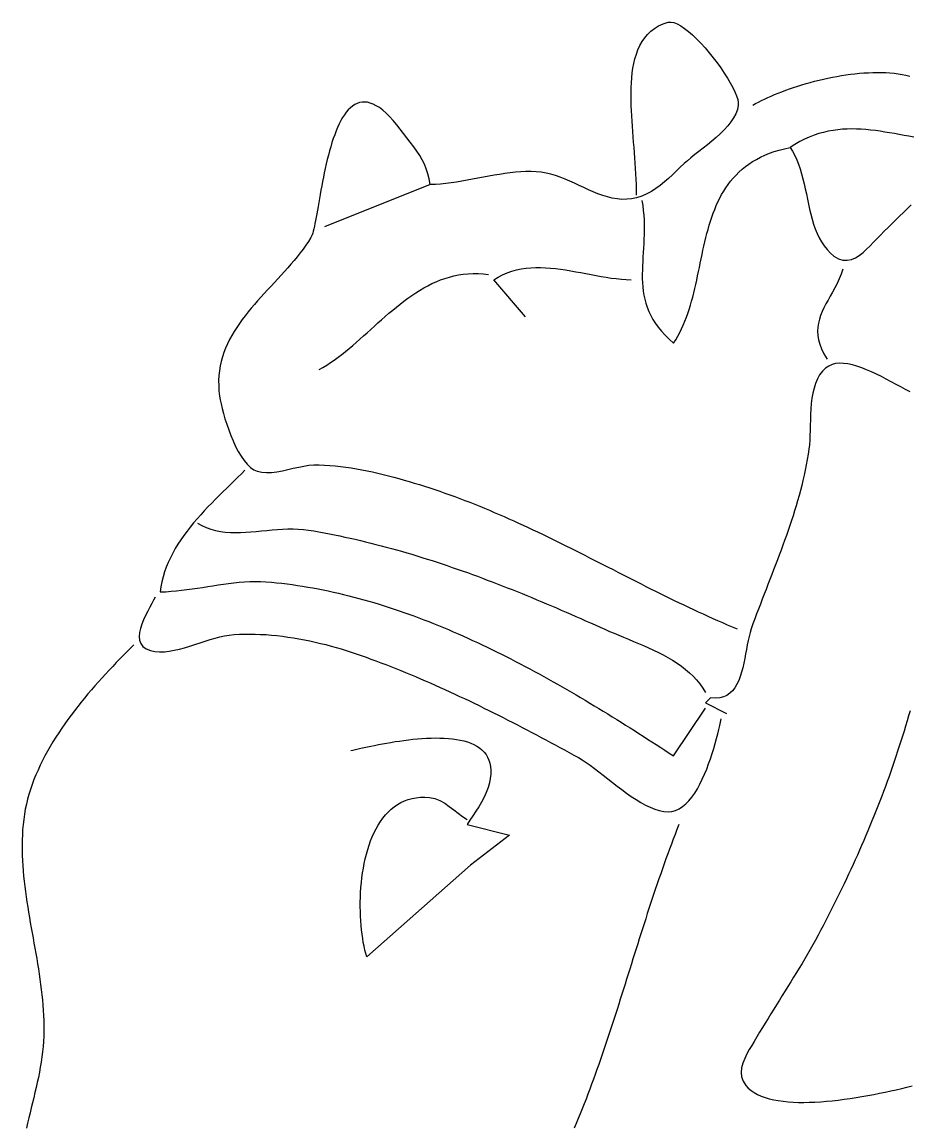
# Model space of a CAD drawing. Header units: millimetres. Extents: x 46 to 1464, y 30 to 1506.
# Drawn here: x 187.9 to 355.5, y 1015.2 to 1223.7 of the extents above; entities that cross this region are included whole.
import ezdxf

# ---------------------------------------------------------------- set-up
doc = ezdxf.new("R2010")
doc.units = ezdxf.units.MM
doc.layers.add('0_0_0', color=3, linetype='Continuous')

msp = doc.modelspace()

# ---------------------------------------------------------------- linework, layer by layer
at = {"layer": '0_0_0'}
for points in [[(304, 1191), (303.9917, 1192.0117), (303.9683, 1193.0196), (303.9314, 1194.0241), (303.8829, 1195.0258), (303.8245, 1196.0251), (303.758, 1197.0225), (303.6852, 1198.0185), (303.6078, 1199.0135), (303.5277, 1200.0082), (303.4466, 1201.0029), (303.3663, 1201.9982), (303.2886, 1202.9945), (303.2152, 1203.9923), (303.1481, 1204.9922), (303.0888, 1205.9946), (303.0393, 1207), (303.0067, 1207.8077), (302.9807, 1208.6489), (302.9652, 1209.5178), (302.9643, 1210.4086), (302.9819, 1211.3156), (303.022, 1212.2331), (303.0885, 1213.1553), (303.1854, 1214.0765), (303.3166, 1214.991), (303.4863, 1215.8929), (303.6982, 1216.7767), (303.9564, 1217.6364), (304.2649, 1218.4665), (304.6276, 1219.2612), (305.0484, 1220.0146), (305.5315, 1220.7212), (306.0807, 1221.3751), (306.6999, 1221.9706), (307.3933, 1222.502), (308.1647, 1222.9636), (309.0181, 1223.3495), (309.9575, 1223.6542), (310.4635, 1223.7008), (311.0343, 1223.5977), (311.6616, 1223.3568), (312.337, 1222.9901), (313.0522, 1222.5096), (313.7988, 1221.9271), (314.5686, 1221.2546), (315.3531, 1220.5041), (316.1442, 1219.6874), (316.9333, 1218.8166), (317.7122, 1217.9036), (318.4726, 1216.9603), (319.2061, 1215.9986), (319.9044, 1215.0305), (320.5592, 1214.068), (321.1621, 1213.123), (321.7048, 1212.2074), (322.1789, 1211.3332), (322.5762, 1210.5123), (322.8882, 1209.7566), (323.1068, 1209.0782), (323.2234, 1208.4889), (323.2299, 1208.0007), (323.0616, 1207.1836), (322.7621, 1206.3799), (322.3459, 1205.5901), (321.8277, 1204.8152), (321.2223, 1204.056), (320.5442, 1203.3131), (319.8082, 1202.5876), (319.029, 1201.88), (318.2213, 1201.1913), (317.3996, 1200.5221), (316.5787, 1199.8735), (315.7733, 1199.246), (314.998, 1198.6406), (314.2676, 1198.0579), (313.5967, 1197.4989), (313, 1196.9644), (312.2694, 1196.2671), (311.5365, 1195.5586), (310.796, 1194.8496), (310.043, 1194.1512), (309.2725, 1193.4745), (308.4794, 1192.8304), (307.6587, 1192.23), (306.8055, 1191.6841), (305.9146, 1191.204), (304.9811, 1190.8004), (304, 1190.4846), (303.0653, 1190.2884), (302.1384, 1190.1944), (301.2186, 1190.1932), (300.3052, 1190.2754), (299.3974, 1190.4316), (298.4947, 1190.6525), (297.5963, 1190.9287), (296.7015, 1191.2509), (295.8097, 1191.6097), (294.9201, 1191.9958), (294.0322, 1192.3998), (293.1452, 1192.8123), (292.2584, 1193.2241), (291.3712, 1193.6256), (290.4828, 1194.0077), (289.5926, 1194.3608), (288.6999, 1194.6758), (287.804, 1194.9431), (286.9043, 1195.1535), (286, 1195.2977), (285.0416, 1195.3857), (284.0729, 1195.426), (283.095, 1195.4231), (282.1087, 1195.3813), (281.1151, 1195.3051), (280.115, 1195.1989), (279.1095, 1195.0671), (278.0995, 1194.914), (277.086, 1194.7441), (276.07, 1194.5619), (275.0523, 1194.3716), (274.034, 1194.1778), (273.0161, 1193.9848), (271.9994, 1193.7971), (270.985, 1193.619), (269.9738, 1193.4549), (268.9668, 1193.3094), (267.965, 1193.1867), (266.9692, 1193.0913), (265.9806, 1193.0276), (265, 1193), (264.8053, 1194.0548), (264.558, 1195.0327), (264.2568, 1195.949), (263.9002, 1196.8186), (263.4871, 1197.657), (263.0159, 1198.4791), (262.4855, 1199.3002), (261.8945, 1200.1354), (261.2415, 1201), (260.6158, 1201.8191), (259.9884, 1202.6492), (259.3529, 1203.4786), (258.703, 1204.2958), (258.0324, 1205.0891), (257.3348, 1205.8471), (256.6688, 1206.4982), (256.0257, 1207.0549), (255.405, 1207.5201), (254.8061, 1207.8971), (254.2287, 1208.1888), (253.6722, 1208.3984), (253.1362, 1208.5291), (252.6202, 1208.5838), (252.1237, 1208.5658), (251.6463, 1208.4781), (251.1874, 1208.3238), (250.7466, 1208.106), (250.3234, 1207.8279), (249.9173, 1207.4925), (249.5279, 1207.103), (249.1546, 1206.6624), (248.7971, 1206.1739), (248.4548, 1205.6405), (248.1272, 1205.0654), (247.8139, 1204.4517), (247.5144, 1203.8025), (247.2282, 1203.1208), (246.9549, 1202.4099), (246.6939, 1201.6727), (246.4449, 1200.9124), (246.2072, 1200.1322), (245.9805, 1199.335), (245.7642, 1198.5241), (245.5579, 1197.7025), (245.3611, 1196.8733), (245.1734, 1196.0396), (244.9942, 1195.2046), (244.8231, 1194.3713), (244.6596, 1193.5429), (244.5032, 1192.7224), (244.3534, 1191.913), (244.2099, 1191.1177), (244.072, 1190.3397), (243.9393, 1189.5821), (243.8114, 1188.848), (243.6878, 1188.1404), (243.5679, 1187.4625), (243.4514, 1186.8175), (243.3377, 1186.2083), (243.2263, 1185.6381), (243.1168, 1185.1101), (243.0088, 1184.6272), (242.9016, 1184.1927), (242.7949, 1183.8096), (242.6882, 1183.4811), (242.581, 1183.2101), (242.4729, 1183), (241.9994, 1182.2505), (241.4998, 1181.5113), (240.9763, 1180.7816), (240.4311, 1180.0604), (239.8664, 1179.3467), (239.2846, 1178.6397), (238.6878, 1177.9384), (238.0784, 1177.2419), (237.4586, 1176.5492), (236.8307, 1175.8596), (236.1968, 1175.1719), (235.5593, 1174.4854), (234.9204, 1173.7991), (234.2824, 1173.112), (233.6475, 1172.4233), (233.0179, 1171.732), (232.396, 1171.0373), (231.784, 1170.338), (231.1842, 1169.6335), (230.5987, 1168.9227), (230.0299, 1168.2047), (229.48, 1167.4785), (228.9512, 1166.7434), (228.4459, 1165.9983), (227.9663, 1165.2423), (227.5145, 1164.4745), (227.093, 1163.694), (226.7039, 1162.8999), (226.3495, 1162.0912), (226.0321, 1161.267), (225.7538, 1160.4263), (225.517, 1159.5684), (225.3239, 1158.6922), (225.1768, 1157.7968), (225.0779, 1156.8813), (225.0295, 1155.9448), (225.0339, 1154.9864), (225.0932, 1154.0051), (225.2098, 1153), (225.322, 1152.3261), (225.4813, 1151.544), (225.686, 1150.6713), (225.9343, 1149.7254), (226.2242, 1148.7241), (226.5541, 1147.685), (226.9221, 1146.6255), (227.3264, 1145.5634), (227.7652, 1144.5162), (228.2368, 1143.5016), (228.7393, 1142.537), (229.2708, 1141.6402), (229.8297, 1140.8287), (230.4141, 1140.1201), (231.0222, 1139.532), (231.6522, 1139.082), (232.3024, 1138.7878), (233.1589, 1138.5976), (234.0757, 1138.5367), (235.0406, 1138.5818), (236.041, 1138.7099), (237.0647, 1138.8976), (238.0991, 1139.1219), (239.132, 1139.3596), (240.1509, 1139.5876), (241.1435, 1139.7826), (242.0973, 1139.9216), (243, 1139.9814), (244.0072, 1139.981), (245.0171, 1139.9524), (246.0288, 1139.8969), (247.0419, 1139.816), (248.0558, 1139.7113), (249.0698, 1139.5842), (250.0835, 1139.4361), (251.0961, 1139.2685), (252.1071, 1139.083), (253.1159, 1138.8809), (254.122, 1138.6638), (255.1247, 1138.4331), (256.1234, 1138.1902), (257.1176, 1137.9368), (258.1067, 1137.6742), (259.0901, 1137.4039), (260.0671, 1137.1273), (261.0373, 1136.8461), (262, 1136.5616), (262.974, 1136.2667), (263.9436, 1135.9642), (264.909, 1135.6541), (265.8702, 1135.3366), (266.8273, 1135.0121), (267.7805, 1134.6805), (268.7299, 1134.3423), (269.6756, 1133.9974), (270.6177, 1133.6462), (271.5563, 1133.2888), (272.4916, 1132.9255), (273.4235, 1132.5563), (274.3524, 1132.1816), (275.2782, 1131.8014), (276.2011, 1131.4161), (277.1213, 1131.0257), (278.0387, 1130.6305), (278.9535, 1130.2307), (279.8659, 1129.8264), (280.776, 1129.4179), (281.6838, 1129.0054), (282.5896, 1128.589), (283.4933, 1128.1689), (284.3951, 1127.7454), (285.2951, 1127.3186), (286.1935, 1126.8887), (287.0904, 1126.456), (287.9858, 1126.0205), (288.8799, 1125.5826), (289.7727, 1125.1423), (290.6645, 1124.6999), (291.5553, 1124.2556), (292.4453, 1123.8096), (293.3345, 1123.3621), (294.223, 1122.9132), (295.111, 1122.4632), (295.9987, 1122.0122), (296.886, 1121.5604), (297.7731, 1121.1081), (298.6602, 1120.6554), (299.5473, 1120.2026), (300.4345, 1119.7497), (301.3221, 1119.2971), (302.21, 1118.8449), (303.0984, 1118.3933), (303.9875, 1117.9424), (304.8772, 1117.4926), (305.7678, 1117.0439), (306.6594, 1116.5966), (307.552, 1116.1508), (308.4458, 1115.7068), (309.3409, 1115.2648), (310.2374, 1114.8249), (311.1354, 1114.3874), (312.0351, 1113.9523), (312.9365, 1113.52), (313.8398, 1113.0907), (314.745, 1112.6644), (315.6523, 1112.2414), (316.5619, 1111.822), (317.4738, 1111.4062), (318.388, 1110.9943), (319.3049, 1110.5865), (320.2244, 1110.183), (321.1466, 1109.7839), (322.0718, 1109.3895), (323, 1109)], [(326, 1208), (326.5, 1208.2828), (327.0297, 1208.5669), (327.5878, 1208.8517), (328.173, 1209.1365), (328.7839, 1209.4204), (329.4194, 1209.7028), (330.078, 1209.9831), (330.7584, 1210.2603), (331.4595, 1210.534), (332.1798, 1210.8032), (332.9181, 1211.0674), (333.6731, 1211.3257), (334.4435, 1211.5775), (335.2279, 1211.8221), (336.0252, 1212.0588), (336.8339, 1212.2867), (337.6529, 1212.5053), (338.4807, 1212.7137), (339.3161, 1212.9114), (340.1578, 1213.0975), (341.0045, 1213.2713), (341.855, 1213.4322), (342.7078, 1213.5794), (343.5617, 1213.7121), (344.4154, 1213.8298), (345.2676, 1213.9316), (346.1171, 1214.0168), (346.9624, 1214.0848), (347.8024, 1214.1348), (348.6357, 1214.166), (349.461, 1214.1779), (350.277, 1214.1696), (351.0824, 1214.1404), (351.8759, 1214.0897), (352.6563, 1214.0167), (353.4222, 1213.9206), (354.1723, 1213.8009), (354.9053, 1213.6567), (355.6199, 1213.4873)], [(356.3832, 1201.9491), (355.4609, 1202.1151), (354.5437, 1202.2829), (353.6314, 1202.4498), (352.7235, 1202.6132), (351.8195, 1202.7705), (350.919, 1202.919), (350.0216, 1203.0562), (349.1269, 1203.1793), (348.2345, 1203.2858), (347.3439, 1203.373), (346.4547, 1203.4383), (345.5665, 1203.479), (344.6789, 1203.4926), (343.7914, 1203.4764), (342.9037, 1203.4277), (342.0152, 1203.344), (341.1257, 1203.2226), (340.2346, 1203.0609), (339.3416, 1202.8562), (338.4461, 1202.6059), (337.5479, 1202.3075), (336.6465, 1201.9582), (335.7414, 1201.5554), (334.8322, 1201.0965), (333.9185, 1200.5789), (333, 1200), (333.4801, 1199.2688), (333.9069, 1198.4926), (334.2861, 1197.676), (334.6233, 1196.8236), (334.9243, 1195.9401), (335.1947, 1195.0302), (335.4402, 1194.0986), (335.6665, 1193.15), (335.8792, 1192.189), (336.0841, 1191.2202), (336.2867, 1190.2484), (336.4928, 1189.2783), (336.708, 1188.3145), (336.938, 1187.3616), (337.1886, 1186.4245), (337.4653, 1185.5076), (337.7739, 1184.6158), (338.12, 1183.7537), (338.5093, 1182.9259), (338.9474, 1182.1372), (339.4401, 1181.3921), (339.9931, 1180.6954), (340.6119, 1180.0518), (341.3024, 1179.466), (342.1527, 1178.9517), (342.9857, 1178.6962), (343.7987, 1178.6667), (344.5892, 1178.8303), (345.3546, 1179.154), (346.0923, 1179.6049), (346.7997, 1180.1503), (347.4742, 1180.7572), (348.1134, 1181.3927), (348.7145, 1182.0239), (349.3957, 1182.739), (350.0908, 1183.4521), (350.798, 1184.1639), (351.5152, 1184.875), (352.2405, 1185.5861), (352.9721, 1186.298), (353.7079, 1187.0111), (354.446, 1187.7263), (355.1846, 1188.4443), (355.9217, 1189.1656)], [(305, 1190), (305.1557, 1189.0439), (305.2735, 1188.1009), (305.3572, 1187.1704), (305.4105, 1186.2521), (305.4374, 1185.3454), (305.4416, 1184.45), (305.427, 1183.5655), (305.3975, 1182.6915), (305.3567, 1181.8274), (305.3087, 1180.9729), (305.2572, 1180.1277), (305.206, 1179.2911), (305.159, 1178.4629), (305.1201, 1177.6427), (305.0929, 1176.8299), (305.0815, 1176.0241), (305.0896, 1175.2251), (305.121, 1174.4322), (305.1796, 1173.6452), (305.2692, 1172.8635), (305.3936, 1172.0868), (305.5568, 1171.3146), (305.7624, 1170.5466), (306.0144, 1169.7822), (306.3165, 1169.0212), (306.6727, 1168.263), (307.0867, 1167.5072), (307.5624, 1166.7534), (308.1035, 1166.0012), (308.7141, 1165.2502), (309.3977, 1164.4999), (310.1584, 1163.75), (311, 1163), (311.4142, 1163.6556), (311.8032, 1164.3272), (312.1683, 1165.014), (312.511, 1165.7149), (312.8325, 1166.4292), (313.1342, 1167.156), (313.4174, 1167.8943), (313.6836, 1168.6434), (313.9341, 1169.4022), (314.1703, 1170.1701), (314.3934, 1170.946), (314.6049, 1171.7291), (314.8061, 1172.5186), (314.9984, 1173.3135), (315.1831, 1174.113), (315.3616, 1174.9161), (315.5353, 1175.7221), (315.7054, 1176.53), (315.8734, 1177.339), (316.0407, 1178.1482), (316.2085, 1178.9567), (316.3783, 1179.7636), (316.5514, 1180.568), (316.7291, 1181.3691), (316.9128, 1182.1661), (317.1039, 1182.9579), (317.3038, 1183.7438), (317.5137, 1184.5229), (317.735, 1185.2942), (317.9692, 1186.057), (318.2175, 1186.8103), (318.4814, 1187.5532), (318.7621, 1188.2849), (319.0611, 1189.0045), (319.3796, 1189.7112), (319.7191, 1190.404), (320.0809, 1191.0821), (320.4664, 1191.7445), (320.8769, 1192.3905), (321.3138, 1193.0191), (321.7784, 1193.6295), (322.2721, 1194.2208), (322.7963, 1194.792), (323.3523, 1195.3424), (323.9414, 1195.8711), (324.5651, 1196.3771), (325.2247, 1196.8596), (325.9215, 1197.3178), (326.657, 1197.7507), (327.4324, 1198.1574), (328.2491, 1198.5371), (329.1085, 1198.889), (330.0119, 1199.2121), (330.9607, 1199.5055), (331.9563, 1199.7684), (333, 1200)], [(265, 1193), (245, 1185)], [(244, 1158), (244.7322, 1158.417), (245.4562, 1158.8615), (246.1728, 1159.3314), (246.8827, 1159.8246), (247.5865, 1160.3393), (248.2851, 1160.8733), (248.9791, 1161.4247), (249.6693, 1161.9913), (250.3564, 1162.5714), (251.041, 1163.1627), (251.724, 1163.7633), (252.4061, 1164.3712), (253.0879, 1164.9843), (253.7701, 1165.6007), (254.4536, 1166.2184), (255.139, 1166.8352), (255.8271, 1167.4493), (256.5186, 1168.0585), (257.2141, 1168.6609), (257.9144, 1169.2545), (258.6203, 1169.8372), (259.3325, 1170.4071), (260.0516, 1170.9621), (260.7784, 1171.5002), (261.5136, 1172.0193), (262.258, 1172.5176), (263.0123, 1172.9929), (263.7771, 1173.4432), (264.5532, 1173.8666), (265.3414, 1174.261), (266.1423, 1174.6244), (266.9567, 1174.9548), (267.7852, 1175.2502), (268.6287, 1175.5085), (269.4878, 1175.7278), (270.3633, 1175.906), (271.2559, 1176.0411), (272.1662, 1176.1311), (273.0951, 1176.174), (274.0432, 1176.1678), (275.0112, 1176.1105), (276, 1176)], [(283, 1168), (277, 1175), (277.8375, 1175.5084), (278.688, 1175.9442), (279.5507, 1176.3115), (280.4249, 1176.6142), (281.3099, 1176.8564), (282.205, 1177.0422), (283.1094, 1177.1755), (284.0225, 1177.2603), (284.9435, 1177.3008), (285.8718, 1177.301), (286.8065, 1177.2648), (287.747, 1177.1964), (288.6926, 1177.0996), (289.6426, 1176.9787), (290.5962, 1176.8376), (291.5528, 1176.6803), (292.5115, 1176.5109), (293.4718, 1176.3334), (294.4328, 1176.1518), (295.394, 1175.9702), (296.3545, 1175.7926), (297.3136, 1175.623), (298.2707, 1175.4655), (299.2249, 1175.3241), (300.1757, 1175.2028), (301.1223, 1175.1056), (302.0639, 1175.0367), (303, 1175)], [(343, 1177), (342.6551, 1176.0574), (342.2774, 1175.1587), (341.8753, 1174.2989), (341.457, 1173.4733), (341.0311, 1172.677), (340.6058, 1171.9052), (340.1895, 1171.1532), (339.7907, 1170.4161), (339.4176, 1169.6891), (339.0787, 1168.9674), (338.7823, 1168.2461), (338.5368, 1167.5205), (338.3506, 1166.7857), (338.2321, 1166.0369), (338.1895, 1165.2694), (338.2314, 1164.4782), (338.3661, 1163.6587), (338.6019, 1162.8059), (338.9472, 1161.915), (339.4104, 1160.9813), (340, 1160)], [(355.6817, 1153.8032), (354.8259, 1154.2561), (353.9443, 1154.7309), (353.0416, 1155.2195), (352.1228, 1155.7138), (351.1928, 1156.2056), (350.2565, 1156.6869), (349.3187, 1157.1495), (348.3843, 1157.5854), (347.4582, 1157.9863), (346.5453, 1158.3443), (345.6504, 1158.6512), (344.7785, 1158.8988), (343.9345, 1159.0791), (343.1231, 1159.1839), (342.3493, 1159.2052), (341.6179, 1159.1348), (340.934, 1158.9646), (340.3022, 1158.6865), (339.7276, 1158.2924), (339.1157, 1157.692), (338.5986, 1157.0035), (338.168, 1156.237), (337.8154, 1155.4028), (337.5327, 1154.5108), (337.3116, 1153.5713), (337.1438, 1152.5944), (337.0209, 1151.5903), (336.9347, 1150.5691), (336.877, 1149.5408), (336.8393, 1148.5158), (336.8135, 1147.504), (336.7912, 1146.5158), (336.7642, 1145.5611), (336.7241, 1144.6501), (336.6627, 1143.793), (336.5717, 1143), (336.4197, 1141.9975), (336.2526, 1141.0016), (336.0709, 1140.0121), (335.8751, 1139.0286), (335.6659, 1138.0509), (335.4438, 1137.0786), (335.2094, 1136.1114), (334.9633, 1135.1492), (334.7061, 1134.1915), (334.4383, 1133.2381), (334.1605, 1132.2886), (333.8733, 1131.3429), (333.5773, 1130.4006), (333.273, 1129.4615), (332.9611, 1128.5251), (332.6421, 1127.5913), (332.3165, 1126.6597), (331.985, 1125.7301), (331.6481, 1124.8022), (331.3065, 1123.8756), (330.9606, 1122.9502), (330.6111, 1122.0255), (330.2586, 1121.1013), (329.9035, 1120.1773), (329.5466, 1119.2532), (329.1884, 1118.3288), (328.8294, 1117.4037), (328.4702, 1116.4777), (328.1115, 1115.5504), (327.7537, 1114.6215), (327.3976, 1113.6909), (327.0435, 1112.7581), (326.6922, 1111.8229), (326.3442, 1110.885), (326, 1109.9441), (325.6604, 1109), (325.4452, 1108.3247), (325.2536, 1107.5902), (325.0795, 1106.8068), (324.9168, 1105.9847), (324.7594, 1105.134), (324.6012, 1104.2651), (324.4362, 1103.3882), (324.2582, 1102.5135), (324.0613, 1101.6512), (323.8392, 1100.8116), (323.5859, 1100.005), (323.2954, 1099.2414), (322.9616, 1098.5313), (322.5782, 1097.8847), (322.1394, 1097.3121), (321.639, 1096.8235), (321.0709, 1096.4292), (320.429, 1096.1395), (319.7073, 1095.9645), (318.8996, 1095.9146), (318, 1096), (317, 1095), (321, 1093)], [(230, 1139), (229.3349, 1138.3379), (228.6558, 1137.6694), (227.965, 1136.9942), (227.2651, 1136.3119), (226.5584, 1135.6222), (225.8474, 1134.9247), (225.1347, 1134.2192), (224.4226, 1133.5053), (223.7137, 1132.7826), (223.0104, 1132.051), (222.3153, 1131.31), (221.6306, 1130.5593), (220.959, 1129.7986), (220.3029, 1129.0275), (219.6648, 1128.2458), (219.0471, 1127.4531), (218.4523, 1126.6491), (217.8829, 1125.8334), (217.3413, 1125.0058), (216.8301, 1124.1659), (216.3516, 1123.3134), (215.9083, 1122.4479), (215.5028, 1121.5692), (215.1375, 1120.6768), (214.8148, 1119.7706), (214.5372, 1118.8501), (214.3072, 1117.9151), (214.1273, 1116.9651), (214, 1116), (215.0208, 1116.0383), (216.0334, 1116.1031), (217.0385, 1116.191), (218.0373, 1116.2985), (219.0307, 1116.4222), (220.0196, 1116.5588), (221.0052, 1116.7048), (221.9883, 1116.8568), (222.9701, 1117.0114), (223.9513, 1117.1652), (224.9332, 1117.3148), (225.9166, 1117.4568), (226.9025, 1117.5878), (227.8919, 1117.7043), (228.8859, 1117.803), (229.8853, 1117.8805), (230.8913, 1117.9334), (231.9047, 1117.9582), (232.9267, 1117.9515), (233.9581, 1117.91), (235, 1117.8302), (235.9852, 1117.7305), (236.9688, 1117.6202), (237.9507, 1117.4994), (238.931, 1117.3681), (239.9095, 1117.2265), (240.8864, 1117.0748), (241.8616, 1116.9131), (242.835, 1116.7414), (243.8067, 1116.5601), (244.7767, 1116.3691), (245.7449, 1116.1686), (246.7113, 1115.9588), (247.676, 1115.7397), (248.6389, 1115.5116), (249.6001, 1115.2746), (250.5594, 1115.0287), (251.5169, 1114.7742), (252.4725, 1114.5111), (253.4264, 1114.2396), (254.3784, 1113.9598), (255.3285, 1113.672), (256.2768, 1113.3761), (257.2232, 1113.0723), (258.1678, 1112.7608), (259.1104, 1112.4417), (260.0511, 1112.1151), (260.9899, 1111.7812), (261.9268, 1111.4401), (262.8618, 1111.092), (263.7948, 1110.7369), (264.7258, 1110.375), (265.6549, 1110.0065), (266.582, 1109.6314), (267.5071, 1109.25), (268.4302, 1108.8623), (269.3513, 1108.4684), (270.2704, 1108.0686), (271.1875, 1107.6629), (272.1025, 1107.2516), (273.0155, 1106.8346), (273.9264, 1106.4122), (274.8352, 1105.9844), (275.742, 1105.5515), (276.6466, 1105.1135), (277.5492, 1104.6707), (278.4496, 1104.223), (279.348, 1103.7707), (280.2442, 1103.3139), (281.1382, 1102.8527), (282.0301, 1102.3873), (282.9199, 1101.9178), (283.8074, 1101.4443), (284.6928, 1100.967), (285.576, 1100.4859), (286.457, 1100.0013), (287.3358, 1099.5133), (288.2123, 1099.022), (289.0866, 1098.5275), (289.9587, 1098.0299), (290.8285, 1097.5295), (291.696, 1097.0263), (292.5613, 1096.5205), (293.4242, 1096.0122), (294.2849, 1095.5015), (295.1433, 1094.9887), (295.9993, 1094.4737), (296.853, 1093.9567), (297.7044, 1093.438), (298.5535, 1092.9175), (299.4001, 1092.3956), (300.2444, 1091.8721), (301.0863, 1091.3474), (301.9259, 1090.8216), (302.763, 1090.2947), (303.5977, 1089.767), (304.43, 1089.2385), (305.2599, 1088.7094), (306.0873, 1088.1799), (306.9123, 1087.6499), (307.7348, 1087.1198), (308.5548, 1086.5896), (309.3723, 1086.0595), (310.1874, 1085.5296), (311, 1085), (317, 1094)], [(221, 1129), (221.8271, 1128.5296), (222.6785, 1128.1438), (223.5524, 1127.8355), (224.4468, 1127.5981), (225.3601, 1127.4248), (226.2903, 1127.3086), (227.2357, 1127.2429), (228.1945, 1127.2207), (229.1647, 1127.2353), (230.1447, 1127.2799), (231.1326, 1127.3477), (232.1265, 1127.4319), (233.1247, 1127.5256), (234.1253, 1127.622), (235.1266, 1127.7143), (236.1266, 1127.7958), (237.1236, 1127.8596), (238.1158, 1127.8989), (239.1014, 1127.9069), (240.0785, 1127.8768), (241.0453, 1127.8018), (242, 1127.6751), (242.9896, 1127.5095), (243.9778, 1127.3367), (244.9646, 1127.1567), (245.95, 1126.9696), (246.9339, 1126.7755), (247.9165, 1126.5745), (248.8976, 1126.3667), (249.8773, 1126.1523), (250.8556, 1125.9313), (251.8324, 1125.7039), (252.8079, 1125.4701), (253.7819, 1125.2301), (254.7546, 1124.984), (255.7258, 1124.7319), (256.6956, 1124.4738), (257.664, 1124.21), (258.631, 1123.9405), (259.5966, 1123.6654), (260.5609, 1123.3848), (261.5237, 1123.0988), (262.4851, 1122.8076), (263.4451, 1122.5113), (264.4037, 1122.2099), (265.361, 1121.9036), (266.3168, 1121.5925), (267.2713, 1121.2766), (268.2244, 1120.9562), (269.1761, 1120.6312), (270.1264, 1120.3019), (271.0753, 1119.9683), (272.0228, 1119.6305), (272.969, 1119.2887), (273.9138, 1118.9429), (274.8572, 1118.5932), (275.7992, 1118.2398), (276.7399, 1117.8828), (277.6792, 1117.5223), (278.6171, 1117.1584), (279.5537, 1116.7911), (280.4889, 1116.4207), (281.4227, 1116.0472), (282.3551, 1115.6707), (283.2862, 1115.2913), (284.216, 1114.9092), (285.1444, 1114.5244), (286.0714, 1114.137), (286.997, 1113.7473), (287.9214, 1113.3552), (288.8443, 1112.9609), (289.7659, 1112.5644), (290.6862, 1112.166), (291.6051, 1111.7657), (292.5227, 1111.3636), (293.4389, 1110.9598), (294.3538, 1110.5545), (295.2673, 1110.1477), (296.1796, 1109.7395), (297.0904, 1109.3301), (298, 1108.9196), (298.8557, 1108.5408), (299.7361, 1108.1647), (300.6372, 1107.7892), (301.555, 1107.412), (302.4858, 1107.031), (303.4256, 1106.6439), (304.3704, 1106.2485), (305.3165, 1105.8427), (306.2599, 1105.4242), (307.1966, 1104.9908), (308.1229, 1104.5403), (309.0348, 1104.0706), (309.9284, 1103.5793), (310.7997, 1103.0644), (311.645, 1102.5235), (312.4603, 1101.9546), (313.2417, 1101.3553), (313.9853, 1100.7235), (314.6872, 1100.0571), (315.3435, 1099.3537), (315.9504, 1098.6111), (316.5038, 1097.8273), (317, 1097)], [(213, 1115), (212.7294, 1114.4534), (212.3941, 1113.8209), (212.0161, 1113.1182), (211.6175, 1112.3608), (211.2202, 1111.5646), (210.8462, 1110.745), (210.5176, 1109.9178), (210.2564, 1109.0987), (210.0846, 1108.3032), (210.0242, 1107.547), (210.0972, 1106.8457), (210.3256, 1106.2151), (210.7314, 1105.6707), (211.3367, 1105.2283), (212.1635, 1104.9035), (212.9975, 1104.7334), (213.8671, 1104.6652), (214.7672, 1104.6872), (215.693, 1104.7875), (216.6394, 1104.9545), (217.6016, 1105.1763), (218.5746, 1105.4413), (219.5534, 1105.7376), (220.533, 1106.0535), (221.5086, 1106.3772), (222.4753, 1106.6971), (223.4279, 1107.0013), (224.3616, 1107.2781), (225.2715, 1107.5157), (226.1526, 1107.7023), (227, 1107.8264), (227.9657, 1107.9152), (228.9448, 1107.9772), (229.9358, 1108.013), (230.9374, 1108.0237), (231.948, 1108.0102), (232.9663, 1107.9732), (233.991, 1107.9136), (235.0204, 1107.8324), (236.0534, 1107.7304), (237.0883, 1107.6085), (238.1239, 1107.4676), (239.1587, 1107.3085), (240.1913, 1107.1322), (241.2203, 1106.9395), (242.2442, 1106.7312), (243.2617, 1106.5083), (244.2714, 1106.2717), (245.2717, 1106.0222), (246.2614, 1105.7607), (247.239, 1105.488), (248.203, 1105.2052), (249.1521, 1104.9129), (250.0849, 1104.6122), (251, 1104.3039), (251.9373, 1103.9777), (252.8744, 1103.6448), (253.8113, 1103.3055), (254.7478, 1102.9598), (255.684, 1102.6078), (256.6197, 1102.2498), (257.5548, 1101.8859), (258.4895, 1101.5163), (259.4234, 1101.141), (260.3567, 1100.7602), (261.2893, 1100.3742), (262.221, 1099.983), (263.1519, 1099.5868), (264.0819, 1099.1857), (265.0108, 1098.7799), (265.9388, 1098.3696), (266.8656, 1097.9549), (267.7913, 1097.5359), (268.7157, 1097.1128), (269.6389, 1096.6857), (270.5607, 1096.2549), (271.4812, 1095.8204), (272.4002, 1095.3824), (273.3177, 1094.941), (274.2336, 1094.4964), (275.1479, 1094.0488), (276.0604, 1093.5983), (276.9713, 1093.1451), (277.8803, 1092.6892), (278.7875, 1092.2309), (279.6927, 1091.7703), (280.5959, 1091.3076), (281.4972, 1090.8428), (282.3963, 1090.3762), (283.2932, 1089.908), (284.1879, 1089.4381), (285.0804, 1088.9669), (285.9705, 1088.4945), (286.8582, 1088.0209), (287.7434, 1087.5464), (288.6261, 1087.0711), (289.5063, 1086.5952), (290.3838, 1086.1188), (291.2586, 1085.6421), (292.1307, 1085.1651), (293, 1084.6882), (293.7163, 1084.2671), (294.4633, 1083.7797), (295.238, 1083.2356), (296.0378, 1082.6441), (296.8597, 1082.0147), (297.701, 1081.3568), (298.5589, 1080.6799), (299.4307, 1079.9935), (300.3136, 1079.3069), (301.2047, 1078.6296), (302.1012, 1077.971), (303.0005, 1077.3407), (303.8996, 1076.748), (304.7959, 1076.2024), (305.6865, 1075.7133), (306.5686, 1075.2903), (307.4395, 1074.9426), (308.2963, 1074.6798), (309.1363, 1074.5114), (309.9567, 1074.4467), (310.6868, 1074.505), (311.3876, 1074.6915), (312.0595, 1074.9967), (312.7028, 1075.4111), (313.3176, 1075.9251), (313.9044, 1076.5293), (314.4635, 1077.2142), (314.995, 1077.9703), (315.4993, 1078.788), (315.9767, 1079.658), (316.4276, 1080.5706), (316.8521, 1081.5165), (317.2505, 1082.486), (317.6233, 1083.4698), (317.9706, 1084.4583), (318.2928, 1085.442), (318.5901, 1086.4114), (318.8628, 1087.3571), (319.1113, 1088.2695), (319.3358, 1089.1391), (319.5366, 1089.9564), (319.7141, 1090.712), (319.8684, 1091.3964), (320, 1092)], [(209, 1106), (208.3479, 1105.3458), (207.6896, 1104.6808), (207.0261, 1104.0052), (206.3585, 1103.3191), (205.6878, 1102.6227), (205.0149, 1101.9161), (204.341, 1101.1995), (203.6669, 1100.4731), (202.9939, 1099.737), (202.3228, 1098.9914), (201.6547, 1098.2364), (200.9907, 1097.4722), (200.3317, 1096.6991), (199.6788, 1095.917), (199.033, 1095.1262), (198.3952, 1094.3269), (197.7667, 1093.5193), (197.1483, 1092.7033), (196.5411, 1091.8794), (195.9461, 1091.0475), (195.3643, 1090.2079), (194.7968, 1089.3607), (194.2445, 1088.5061), (193.7086, 1087.6443), (193.19, 1086.7753), (192.6897, 1085.8994), (192.2088, 1085.0168), (191.7483, 1084.1275), (191.3092, 1083.2318), (190.8925, 1082.3299), (190.4993, 1081.4218), (190.1306, 1080.5077), (189.7874, 1079.5878), (189.4707, 1078.6623), (189.1816, 1077.7313), (188.921, 1076.7951), (188.6901, 1075.8536), (188.4898, 1074.9072), (188.3211, 1073.9559), (188.1851, 1073), (188.0765, 1072.0258), (187.9928, 1071.0516), (187.9327, 1070.0774), (187.8951, 1069.1031), (187.879, 1068.1287), (187.8831, 1067.1543), (187.9064, 1066.1799), (187.9476, 1065.2054), (188.0058, 1064.2308), (188.0797, 1063.2562), (188.1681, 1062.2815), (188.2701, 1061.3067), (188.3844, 1060.3318), (188.5099, 1059.3569), (188.6455, 1058.382), (188.79, 1057.4069), (188.9423, 1056.4318), (189.1013, 1055.4565), (189.2659, 1054.4812), (189.4348, 1053.5059), (189.6071, 1052.5304), (189.7815, 1051.5548), (189.9569, 1050.5792), (190.1322, 1049.6035), (190.3062, 1048.6276), (190.4778, 1047.6517), (190.6459, 1046.6757), (190.8094, 1045.6996), (190.9671, 1044.7233), (191.1179, 1043.747), (191.2606, 1042.7706), (191.3942, 1041.794), (191.5174, 1040.8174), (191.6292, 1039.8406), (191.7284, 1038.8637), (191.8139, 1037.8867), (191.8845, 1036.9096), (191.9392, 1035.9324), (191.9768, 1034.955), (191.9961, 1033.9776), (191.9961, 1033), (191.9716, 1032.0126), (191.9201, 1031.029), (191.8434, 1030.0489), (191.7432, 1029.072), (191.6216, 1028.0982), (191.4802, 1027.1271), (191.321, 1026.1586), (191.1458, 1025.1923), (190.9565, 1024.228), (190.7549, 1023.2654), (190.5429, 1022.3044), (190.3224, 1021.3446), (190.0951, 1020.3858), (189.8629, 1019.4278), (189.6278, 1018.4704), (189.3915, 1017.5131), (189.1559, 1016.5559), (188.9228, 1015.5985), (188.6942, 1014.6406)], [(355.6724, 1093.5222), (355.3994, 1092.5603), (355.1209, 1091.5995), (354.8368, 1090.64), (354.5473, 1089.6818), (354.2525, 1088.7249), (353.9523, 1087.7694), (353.6469, 1086.8154), (353.3363, 1085.8627), (353.0206, 1084.9116), (352.6998, 1083.962), (352.374, 1083.0139), (352.0433, 1082.0675), (351.7078, 1081.1227), (351.3674, 1080.1797), (351.0223, 1079.2383), (350.6725, 1078.2987), (350.3181, 1077.361), (349.9591, 1076.425), (349.5957, 1075.491), (349.2279, 1074.5589), (348.8557, 1073.6288), (348.4792, 1072.7007), (348.0984, 1071.7746), (347.7135, 1070.8506), (347.3245, 1069.9288), (346.9315, 1069.0091), (346.5345, 1068.0916), (346.1335, 1067.1764), (345.7288, 1066.2634), (345.3202, 1065.3528), (344.9079, 1064.4446), (344.492, 1063.5387), (344.0724, 1062.6354), (343.6494, 1061.7344), (343.2228, 1060.8361), (342.7929, 1059.9403), (342.3596, 1059.047), (341.923, 1058.1565), (341.4833, 1057.2686), (341.0404, 1056.3835), (340.5943, 1055.5011), (340.1453, 1054.6215), (339.6933, 1053.7447), (339.2385, 1052.8709), (338.7808, 1052), (338.298, 1051.0959), (337.8078, 1050.1974), (337.3109, 1049.304), (336.8076, 1048.4155), (336.2985, 1047.5313), (335.7841, 1046.651), (335.2649, 1045.7742), (334.7415, 1044.9005), (334.2143, 1044.0295), (333.6839, 1043.1607), (333.1508, 1042.2938), (332.6155, 1041.4283), (332.0785, 1040.5637), (331.5403, 1039.6998), (331.0015, 1038.836), (330.4625, 1037.9719), (329.9239, 1037.1072), (329.3862, 1036.2414), (328.8499, 1035.374), (328.3155, 1034.5048), (327.7836, 1033.6331), (327.2546, 1032.7587), (326.729, 1031.8811), (326.2075, 1031), (325.7706, 1030.2694), (325.3064, 1029.486), (324.8484, 1028.6615), (324.4304, 1027.8072), (324.0861, 1026.9347), (323.849, 1026.0556), (323.7529, 1025.1813), (323.8314, 1024.3234), (324.1183, 1023.4934), (324.6473, 1022.7029), (325.1171, 1022.2166), (325.6464, 1021.7761), (326.2323, 1021.3797), (326.8719, 1021.0259), (327.5624, 1020.7133), (328.3011, 1020.4404), (329.085, 1020.2057), (329.9113, 1020.0076), (330.7772, 1019.8448), (331.6799, 1019.7156), (332.6165, 1019.6186), (333.5841, 1019.5523), (334.58, 1019.5153), (335.6013, 1019.5059), (336.6451, 1019.5228), (337.7087, 1019.5643), (338.7892, 1019.6291), (339.8838, 1019.7157), (340.9896, 1019.8224), (342.1038, 1019.9479), (343.2235, 1020.0907), (344.3459, 1020.2492), (345.4683, 1020.422), (346.5877, 1020.6075), (347.7013, 1020.8043), (348.8063, 1021.0109), (349.8998, 1021.2257), (350.9791, 1021.4473), (352.0412, 1021.6742), (353.0833, 1021.9049), (354.1027, 1022.138), (355.0964, 1022.3718), (356.0617, 1022.6049)], [(250, 1086), (250.4097, 1086.0941), (250.8691, 1086.1997), (251.3753, 1086.3155), (251.9253, 1086.4397), (252.5163, 1086.5709), (253.1453, 1086.7076), (253.8094, 1086.8481), (254.5056, 1086.991), (255.2311, 1087.1348), (255.9829, 1087.2778), (256.7581, 1087.4186), (257.5538, 1087.5556), (258.3671, 1087.6873), (259.195, 1087.8122), (260.0346, 1087.9287), (260.8831, 1088.0352), (261.7374, 1088.1303), (262.5946, 1088.2124), (263.4519, 1088.28), (264.3063, 1088.3315), (265.1549, 1088.3654), (265.9948, 1088.3802), (266.823, 1088.3743), (267.6366, 1088.3462), (268.4328, 1088.2944), (269.2085, 1088.2173), (269.9609, 1088.1133), (270.6871, 1087.9811), (271.384, 1087.8189), (272.0489, 1087.6253), (272.6787, 1087.3988), (273.2706, 1087.1377), (273.8217, 1086.8407), (274.3289, 1086.506), (274.7895, 1086.1323), (275.2004, 1085.7179), (275.5588, 1085.2614), (275.8617, 1084.7612), (276.1062, 1084.2157), (276.2894, 1083.6234), (276.4083, 1082.9828), (276.4602, 1082.2924), (276.4419, 1081.5506), (276.3506, 1080.7558), (276.1835, 1079.9066), (275.9375, 1079.0015), (275.6032, 1078.0754), (275.1868, 1077.1669), (274.7066, 1076.2743), (274.1814, 1075.3962), (273.6295, 1074.5312), (273.0696, 1073.6778), (272.5202, 1072.8346), (272, 1072), (280, 1070), (272.6335, 1064.3518), (253, 1047), (252.8235, 1047.6349), (252.659, 1048.3057), (252.5068, 1049.0099), (252.3677, 1049.7452), (252.2422, 1050.5091), (252.1307, 1051.2992), (252.034, 1052.1132), (251.9526, 1052.9487), (251.887, 1053.8033), (251.8379, 1054.6746), (251.8057, 1055.5603), (251.7911, 1056.4578), (251.7947, 1057.3649), (251.8169, 1058.2792), (251.8584, 1059.1982), (251.9198, 1060.1196), (252.0016, 1061.041), (252.1044, 1061.96), (252.2287, 1062.8743), (252.3751, 1063.7813), (252.5443, 1064.6788), (252.7367, 1065.5643), (252.9529, 1066.4355), (253.1936, 1067.29), (253.4592, 1068.1254), (253.7504, 1068.9393), (254.0677, 1069.7292), (254.4117, 1070.4929), (254.783, 1071.228), (255.1821, 1071.932), (255.6095, 1072.6025), (256.066, 1073.2372), (256.552, 1073.8338), (257.0681, 1074.3897), (257.6149, 1074.9026), (258.1929, 1075.3701), (258.8028, 1075.7899), (259.445, 1076.1595), (260.1203, 1076.4766), (260.829, 1076.7387), (261.5719, 1076.9435), (262.3494, 1077.0886), (263.1622, 1077.1716), (264.0108, 1077.1902), (264.8958, 1077.1419), (265.9058, 1076.9435), (266.8517, 1076.5685), (267.7479, 1076.0594), (268.6092, 1075.459), (269.4504, 1074.8102), (270.2861, 1074.1555), (271.131, 1073.5379), (272, 1073)], [(312, 1072), (311.6375, 1071.082), (311.2796, 1070.1617), (310.926, 1069.2391), (310.5766, 1068.3143), (310.2313, 1067.3873), (309.8898, 1066.4583), (309.552, 1065.5273), (309.2177, 1064.5943), (308.8868, 1063.6596), (308.5591, 1062.7232), (308.2344, 1061.7851), (307.9126, 1060.8454), (307.5934, 1059.9043), (307.2769, 1058.9617), (306.9627, 1058.0179), (306.6507, 1057.0728), (306.3407, 1056.1266), (306.0327, 1055.1793), (305.7263, 1054.2311), (305.4215, 1053.2819), (305.1181, 1052.3319), (304.8159, 1051.3812), (304.5147, 1050.4299), (304.2145, 1049.4779), (303.9149, 1048.5255), (303.616, 1047.5728), (303.3174, 1046.6196), (303.019, 1045.6663), (302.7208, 1044.7128), (302.4224, 1043.7593), (302.1237, 1042.8057), (301.8246, 1041.8523), (301.525, 1040.899), (301.2245, 1039.946), (300.9232, 1038.9934), (300.6207, 1038.0412), (300.317, 1037.0895), (300.0119, 1036.1384), (299.7052, 1035.188), (299.3967, 1034.2384), (299.0863, 1033.2896), (298.7739, 1032.3417), (298.4592, 1031.3949), (298.1421, 1030.4492), (297.8224, 1029.5046), (297.5, 1028.5613), (297.1747, 1027.6193), (296.8463, 1026.6788), (296.5146, 1025.7398), (296.1796, 1024.8024), (295.841, 1023.8667), (295.4987, 1022.9327), (295.1525, 1022.0006), (294.8022, 1021.0704), (294.4477, 1020.1422), (294.0888, 1019.2162), (293.7254, 1018.2923), (293.3572, 1017.3706), (292.9842, 1016.4513), (292.6061, 1015.5345), (292.2228, 1014.6201)]]:
    msp.add_lwpolyline(points, dxfattribs=at)

doc.saveas('drawing.dxf')
